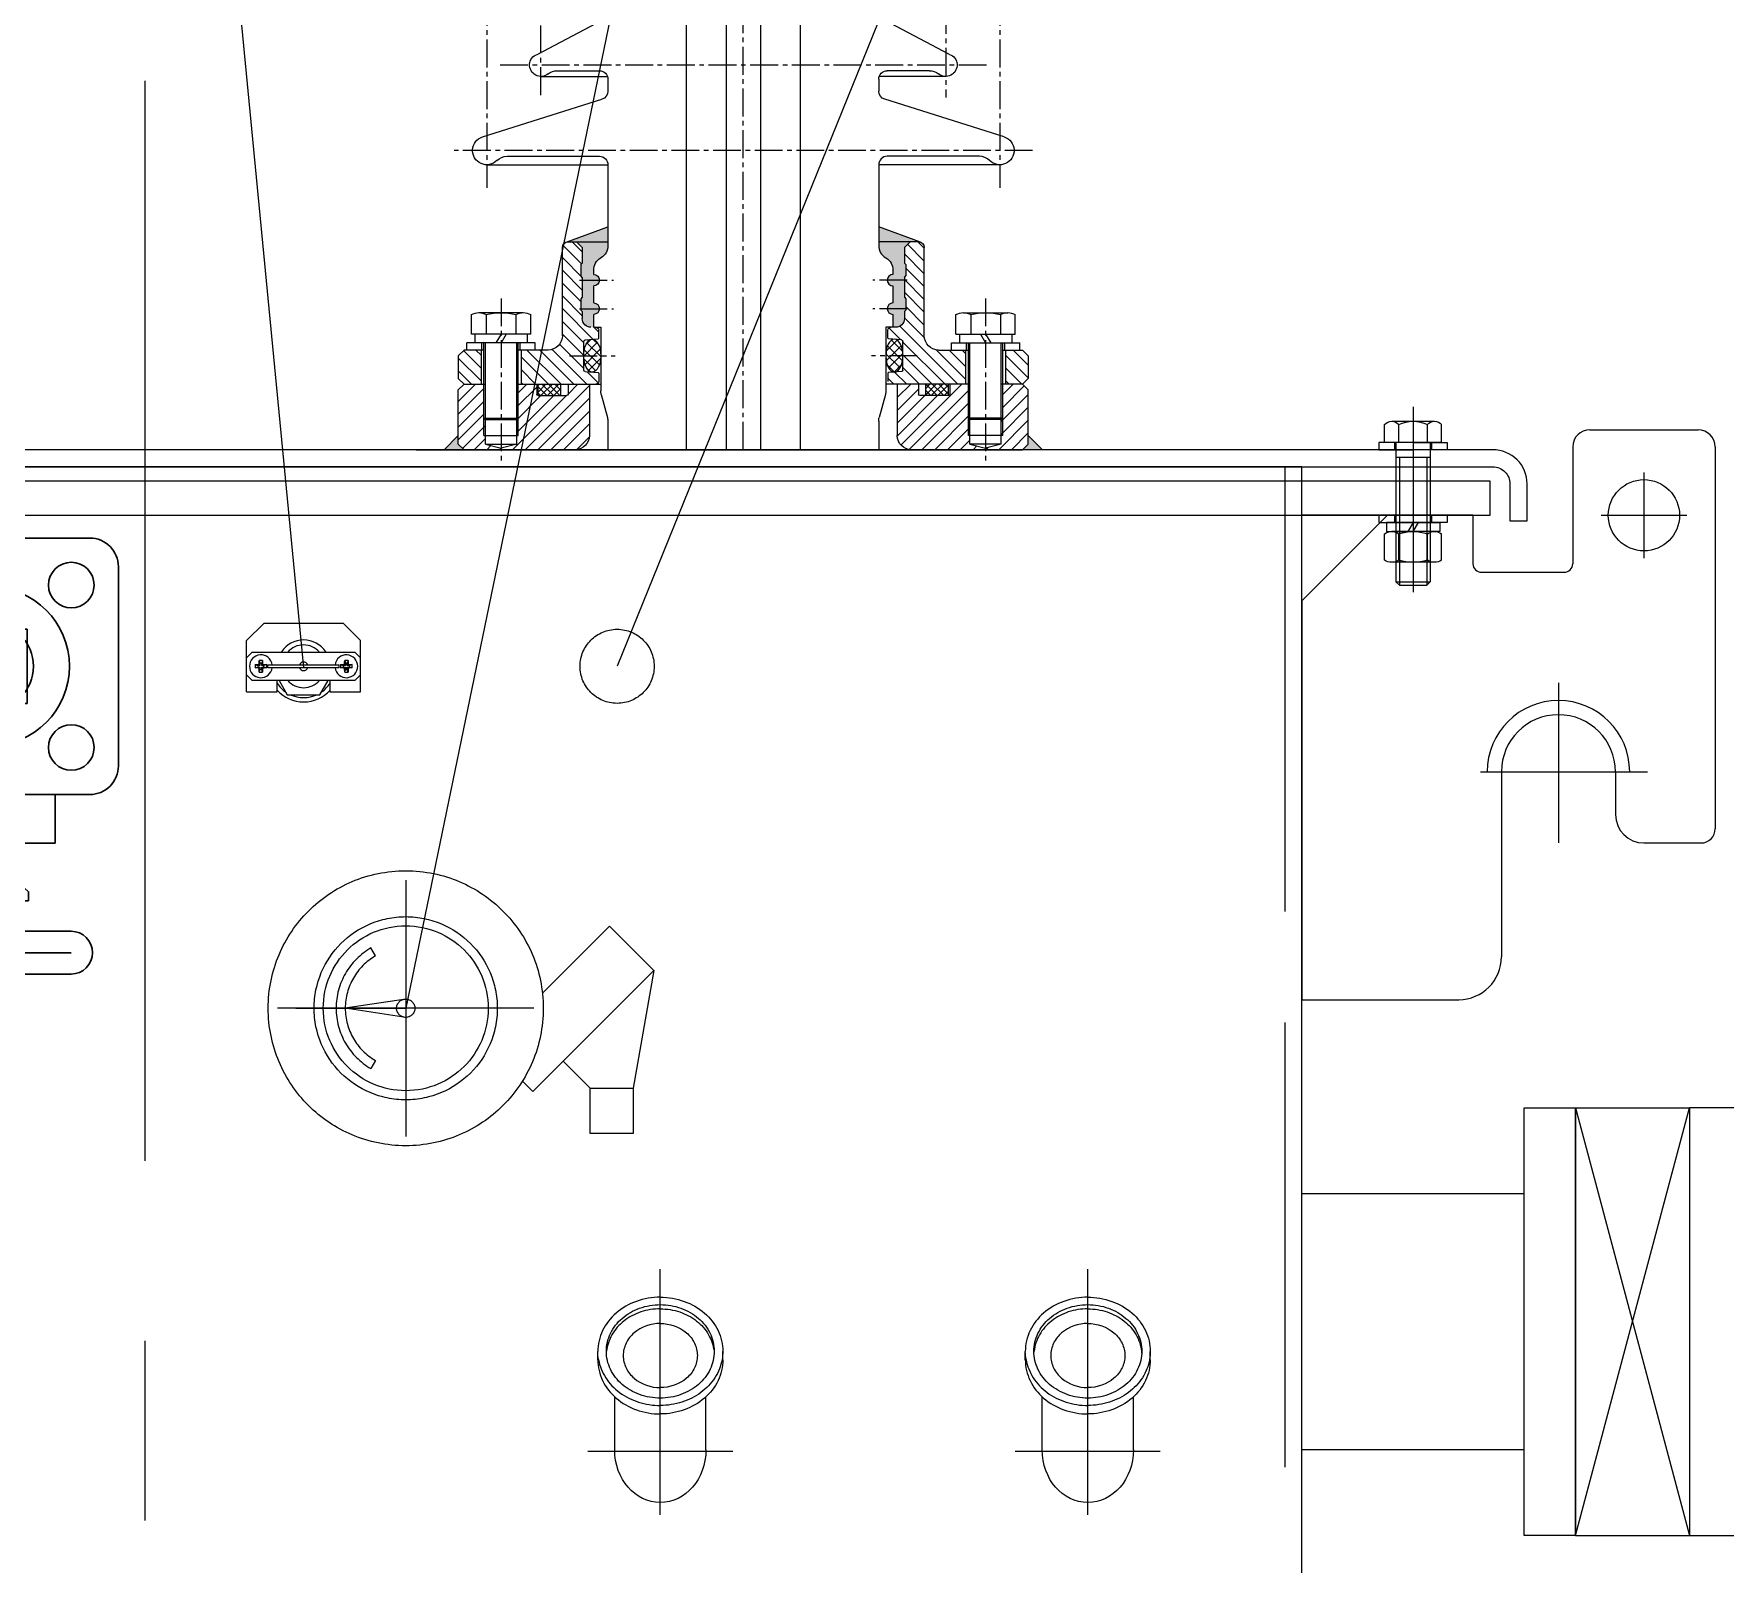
# Model space of a CAD drawing. Header units: millimetres. Extents: x 35720 to 50764, y -47170 to -36532.
# Drawn here: x 41256 to 41850, y -38597 to -38060 of the extents above; entities that cross this region are included whole.
import ezdxf

# ---------------------------------------------------------------- set-up
doc = ezdxf.new("R2010")
doc.units = ezdxf.units.MM
doc.header["$LTSCALE"] = 13
for name, pattern in [('ACAD_ISO02W100', [15, 12, -3]), ('CENTER', [50.8, 31.75, -6.35, 6.35, -6.35]), ('CENTER2', [1.125, 0.75, -0.125, 0.125, -0.125]), ('DASHED', [0.75, 0.5, -0.25])]:
    doc.linetypes.add(name, pattern=pattern)
doc.layers.get('0').update_dxf_attribs({"color": 1, "linetype": 'CENTER'})
for name, color, linetype in [('01', 7, 'Continuous'), ('02___PRT_ALL_AXES', 7, 'Continuous'), ('08', 1, 'Continuous'), ('1', 4, 'Continuous'), ('3中心线层', 1, 'CENTER'), ('4虚线层', 6, 'DASHED'), ('cen', 1, 'CENTER'), ('DIM', 4, 'Continuous'), ('INTE_CENTER', 1, 'CENTER'), ('INTE_DASHED', 5, 'DASHED'), ('INTE_THICK', 7, 'Continuous'), ('中心线', 1, 'CENTER2'), ('粗实线', 4, 'Continuous'), ('细实线', 2, 'Continuous')]:
    doc.layers.add(name, color=color, linetype=linetype)
for name, color, linetype, lineweight in [('DAS', 3, 'ACAD_ISO02W100', 18), ('INTE_THIN', 2, 'Continuous', 18), ('标注、文本', 3, 'Continuous', 25), ('点划线', 1, 'CENTER2', 15)]:
    doc.layers.add(name, color=color, linetype=linetype, lineweight=lineweight)

# ---------------------------------------------------------------- blocks, each defined once
blk = doc.blocks.new('YZF-90_1')
for p, q in [((-10.61, 18.37), (-12.21, 21.16)), ((87, 13.22), (79.75, -28.01)), ((-38.57, 0), (0, 0)), ((0, 3.21), (-21.21, 0)), ((0, -3.21), (-21.21, 0)), ((-10.61, -18.37), (-12.21, -21.16)), ((64.75, -28.01), (55.26, -18.52))]:
    blk.add_line(p, q)
for points in [[(47.96, 5.29), (71.44, 28.77), (87, 13.22), (44.57, -29.21), (40.92, -25.56)], [(29.07, -13.71), (29.02, -13.65), (29.17, -13.5)]]:
    blk.add_lwpolyline(points)
blk.add_lwpolyline([(79.75, -44.01), (64.75, -44.01), (64.75, -28.01), (79.75, -28.01)], close=True)
for radius in [48.25, 32.14, 28.93, 3.21]:
    blk.add_circle((0, 0), radius)
for radius in [24.43, 21.21]:
    blk.add_arc((0, 0), radius, 120, 240)
at = {"layer": 'cen'}
for p, q in [((0, 45), (0, -45)), ((45, 0), (-45, 0))]:
    blk.add_line(p, q, dxfattribs=at)
blk = doc.blocks.new('A$C671A7B78_1')
blk.add_blockref('YZF-90_1', (115.9, 144.23))
blk = doc.blocks.new('A$C2FE61F56')
for p, q in [((0, 0), (0, 9.35)), ((0, 9.35), (3.2, 9.35)), ((3.2, 9.35), (3.2, 0)), ((0, 0), (3.2, 1.85)), ((0, 0), (0, -9.35)), ((3.2, 0), (0, -1.85)), ((3.2, -9.35), (3.2, 0)), ((0, -9.35), (3.2, -9.35))]:
    blk.add_line(p, q)
at = {"layer": 'cen'}
blk.add_line((-5, 0), (8.2, 0), dxfattribs=at)
blk = doc.blocks.new('A$C177C7799')
for p, q in [((0, -7.51), (0, 7.51)), ((10.04, 10.02), (0.76, 10.02)), ((10.8, -7.51), (10.8, 7.51)), ((10.04, 5.01), (0.76, 5.01)), ((10.04, -5.01), (0.76, -5.01)), ((10.04, -10.02), (0.76, -10.02))]:
    blk.add_line(p, q)
for centre, radius, start, end in [((4.52, 7.51), 4.52, 146.39693, 213.60307), ((6.28, 7.51), 4.52, 326.39693, 33.60307), ((16.96, 0), 16.96, 162.82938, 197.17062), ((-6.16, 0), 16.96, 342.82938, 17.17062), ((4.52, -7.51), 4.52, 146.39693, 213.60307), ((6.28, -7.51), 4.52, 326.39693, 33.60307)]:
    blk.add_arc(centre, radius, start, end)
at = {"layer": 'cen'}
blk.add_line((-5, 0), (15.8, 0), dxfattribs=at)
blk = doc.blocks.new('A$C78412A84')
for p, q in [((0, 12), (2.5, 12)), ((0, 0), (0, 12)), ((2.5, 12), (2.5, 0)), ((0, 0), (0, -12)), ((2.5, -12), (2.5, 0)), ((0, -12), (2.5, -12))]:
    blk.add_line(p, q)
at = {"layer": 'cen'}
blk.add_line((-5, 0), (7.5, 0), dxfattribs=at)
at = {"layer": 'DAS'}
for p, q in [((0, 6.5), (2.5, 6.5)), ((0, -6.5), (2.5, -6.5))]:
    blk.add_line(p, q, dxfattribs=at)
blk = doc.blocks.new('030534651230.')
for p, q in [((62533.93, -30039.68), (62533.93, -30033.3)), ((62543.94, -30032.18), (62536.43, -30032.18)), ((62538.93, -30039.68), (62538.93, -30033.3)), ((62551.45, -30032.18), (62543.94, -30032.18)), ((62548.95, -30039.68), (62548.95, -30033.3)), ((62553.96, -30039.68), (62553.96, -30033.3)), ((62533.93, -30039.68), (62553.96, -30039.68)), ((62537.94, -30039.68), (62537.94, -30088.48)), ((62549.94, -30039.68), (62549.94, -30088.48)), ((62537.94, -30044.93), (62549.94, -30044.93)), ((62549.94, -30088.48), (62537.94, -30088.48)), ((62539.14, -30089.68), (62537.94, -30088.48)), ((62548.74, -30089.68), (62539.14, -30089.68)), ((62548.74, -30089.68), (62549.94, -30088.48))]:
    blk.add_line(p, q)
for centre, radius, start, end in [((62536.43, -30035.53), 3.35, 41.60875, 138.39125), ((62543.94, -30043.88), 11.71, 64.67599, 115.32401), ((62551.45, -30035.53), 3.35, 41.60875, 138.39125)]:
    blk.add_arc(centre, radius, start, end)
at = {"layer": '01', "ltscale": 45.628538}
blk.add_lwpolyline([(62503.94, -30067.18), (62503.94, -30054.18, -0.414214), (62515.94, -30042.18), (63461.94, -30042.18, -0.414214), (63473.94, -30054.18), (63473.94, -30067.18), (63467.94, -30067.18), (63467.94, -30054.18, 0.414214), (63461.94, -30048.18), (62515.94, -30048.18, 0.414214), (62509.94, -30054.18), (62509.94, -30067.18)], format="xyb", close=True, dxfattribs=at)
for points in [[(62582.94, -30048.18), (63394.94, -30048.18), (63394.94, -32198.18), (62582.94, -32198.18)], [(62516.94, -30053.18), (63460.94, -30053.18), (63460.94, -30065.18), (62516.94, -30065.18)]]:
    blk.add_lwpolyline(points, close=True, dxfattribs=at)
at = {"layer": 'cen'}
blk.add_line((62543.94, -30027.18), (62543.94, -30092.18), dxfattribs=at)
at = {"layer": 'DAS', "color": 3}
blk.add_line((62588.94, -30048.18), (62588.94, -32198.18), dxfattribs=at)
at = {"layer": 'DIM'}
for p, q in [((62539.14, -30044.93), (62539.14, -30089.68)), ((62548.74, -30044.93), (62548.74, -30089.68))]:
    blk.add_line(p, q, dxfattribs=at)
at = {"layer": '点划线', "ltscale": 38.869873}
blk.add_line((62988.94, -29912.7), (62988.94, -32430.55), dxfattribs=at)
at = {"rotation": 270}
for name, p in [('A$C78412A84', (62543.94, -30039.68)), ('A$C78412A84', (62543.94, -30065.18)), ('A$C2FE61F56', (62543.94, -30067.68)), ('A$C177C7799', (62543.94, -30070.88))]:
    blk.add_blockref(name, p, dxfattribs=at)
blk = doc.blocks.new('A$C3EF56404')
at = {"layer": '1', "ltscale": 8}
for p, q in [((-134.39, 113.8), (-174.39, 113.8)), ((-134.39, -36.2), (-174.39, 113.8)), ((-134.39, 113.8), (-174.39, -36.2)), ((-174.39, 113.8), (-174.39, -36.2)), ((-134.39, -36.2), (-134.39, 113.8)), ((-134.39, -36.2), (-174.39, -36.2))]:
    blk.add_line(p, q, dxfattribs=at)
blk = doc.blocks.new('023')
at = {"layer": '4虚线层', "color": 3, "linetype": 'ByBlock', "ltscale": 200}
for points in [[(59715.27, -30091.3), (59731.27, -30091.3), (59731.27, -30241.3), (59715.27, -30241.3)], [(59771.27, -30241.3), (59789.27, -30241.3), (59789.27, -30091.3), (59771.27, -30091.3)]]:
    blk.add_lwpolyline(points, close=True, dxfattribs=at)
blk.add_lwpolyline([(59789.27, -30211.3), (59867.27, -30211.3), (59867.27, -30121.3), (59789.27, -30121.3)], dxfattribs=at)
blk.add_blockref('A$C3EF56404', (59905.66, -30205.1), dxfattribs=at)
blk = doc.blocks.new('153045341302.')
at = {"layer": '细实线'}
h = blk.add_hatch(dxfattribs=at)
h.set_pattern_fill('AR-CONC', color=256, scale=0.01)
h.set_pattern_definition([(50, (51837.7599, -34317.4939), (1.8218467, -0.15939086), [0.1905, -2.0955]), (355, (51837.7599, -34317.4939), (-0.3524342, 1.91056845), [0.1524, -1.67640584]), (100.451445, (51837.9117, -34317.5072), (1.46941247, 1.7511775), [0.1619001, -1.78090245]), (46.1842, (51837.7599, -34316.9859), (2.7107904, -0.4204233), [0.28575, -3.14325]), (96.635558, (51837.9858, -34317.021), (2.3740413, 2.47426125), [0.2428502, -2.6713561]), (351.18415, (51837.76, -34316.986), (2.3740413, 2.4742612), [0.2285997, -2.5145973]), (21, (51838.0139, -34317.1129), (1.5161439, -1.02265198), [0.1905, -2.0955]), (326, (51838.0139, -34317.1129), (0.6180203, 1.84187966), [0.1524, -1.6764]), (71.451445, (51838.1402, -34317.1981), (2.1341642, 0.8192277), [0.1619001, -1.78089938]), (37.5, (51837.7599, -34317.4939), (0.03088603, 0.84555039), [0, -1.65608, 0, -1.7018, 0, -1.68275]), (7.5, (51837.7599, -34317.4939), (0.66819663, 1.00180575), [0, -0.97028, 0, -1.61798, 0, -0.64135]), (327.5, (51837.1935, -34317.4939), (1.35590595, -0.05728744), [0, -0.635, 0, -1.9812, 0, -2.6289]), (317.5, (51836.9395, -34317.4939), (1.48129181, 0.25426491), [0, -0.8255, 0, -1.31572, 0, -1.8669])])
h.paths.add_polyline_path([(57876.35, -29813.95), (57861.66, -29819.3, -0.087489), (57862.35, -29819.18), (57876.35, -29819.18)])
h.paths.add_polyline_path([(57873.85, -29824.85, 0.267949), (57876.35, -29820.52), (57876.35, -29819.18), (57865.35, -29819.18), (57867.35, -29821.18), (57867.35, -29826.68), (57866.85, -29827.18), (57866.85, -29831.18), (57867.35, -29831.68), (57867.35, -29838.68), (57866.85, -29839.18), (57866.85, -29843.18), (57867.35, -29843.68), (57867.35, -29846.18, 0.414214), (57870.35, -29849.18), (57871.35, -29849.18), (57871.35, -29844.68, 1), (57871.35, -29840.68), (57871.35, -29834.68, 1), (57871.35, -29830.68), (57871.35, -29829.18, -0.267952)])
h.paths.add_polyline_path([(57971.35, -29813.95), (57971.35, -29819.18), (57985.35, -29819.18, -0.087489), (57986.03, -29819.3)])
h.paths.add_polyline_path([(57980.35, -29821.18), (57982.35, -29819.18), (57971.35, -29819.18), (57971.35, -29820.52, 0.267949), (57973.85, -29824.85, -0.267942), (57976.35, -29829.18), (57976.35, -29830.68, 1), (57976.35, -29834.68), (57976.35, -29840.68, 1), (57976.35, -29844.68), (57976.35, -29849.18), (57977.35, -29849.18, 0.414214), (57980.35, -29846.18), (57980.35, -29843.68), (57980.85, -29843.18), (57980.85, -29839.18), (57980.35, -29838.68), (57980.35, -29831.68), (57980.85, -29831.18), (57980.85, -29827.18), (57980.35, -29826.68)])
h = blk.add_hatch(dxfattribs=at)
h.set_pattern_fill('ANSI31', color=256)
h.set_pattern_definition([(45, (55032.7988, -35422.152), (-2.245064, 2.245064), [])])
h.paths.add_polyline_path([(58023.85, -29859.18), (58021.85, -29857.18), (58015.85, -29857.18), (58015.85, -29869.18), (58021.85, -29869.18), (58023.85, -29867.18)])
h.paths.add_polyline_path([(58001.85, -29857.18), (57992.35, -29857.18, -0.414214), (57987.35, -29852.18), (57987.35, -29821.18, 0.414214), (57985.35, -29819.18), (57982.35, -29819.18), (57980.35, -29821.18), (57980.35, -29826.68), (57980.85, -29827.18), (57980.85, -29831.18), (57980.35, -29831.68), (57980.35, -29838.68), (57980.85, -29839.18), (57980.85, -29843.18), (57980.35, -29843.68), (57980.35, -29846.18, -0.414214), (57977.35, -29849.18), (57975.6, -29849.18, 0.414214), (57974.6, -29850.18), (57974.6, -29853.04, 0.388879), (57974.78, -29853.23), (57979.39, -29853.64, -0.388879), (57979.85, -29854.14), (57979.85, -29864.22, -0.388879), (57979.39, -29864.72), (57974.78, -29865.12, 0.388879), (57974.6, -29865.32), (57974.6, -29868.18, 0.414214), (57975.6, -29869.18), (58001.85, -29869.18)])
h.paths.add_polyline_path([(57867.85, -29854.14, -0.388879), (57868.3, -29853.64), (57872.92, -29853.23, 0.388879), (57873.1, -29853.04), (57873.1, -29850.18, 0.414214), (57872.1, -29849.18), (57870.35, -29849.18, -0.414214), (57867.35, -29846.18), (57867.35, -29843.68), (57866.85, -29843.18), (57866.85, -29839.18), (57867.35, -29838.68), (57867.35, -29831.68), (57866.85, -29831.18), (57866.85, -29827.18), (57867.35, -29826.68), (57867.35, -29821.18), (57865.35, -29819.18), (57862.35, -29819.18, 0.414214), (57860.35, -29821.18), (57860.35, -29852.18, -0.414214), (57855.35, -29857.18), (57845.85, -29857.18), (57845.85, -29869.18), (57872.1, -29869.18, 0.414214), (57873.1, -29868.18), (57873.1, -29865.32, 0.388879), (57872.92, -29865.12), (57868.3, -29864.72, -0.388879), (57867.85, -29864.22)])
h.paths.add_polyline_path([(57831.85, -29857.18), (57825.85, -29857.18), (57823.85, -29859.18), (57823.85, -29867.18), (57825.85, -29869.18), (57831.85, -29869.18)])
h = blk.add_hatch(dxfattribs=at)
h.set_pattern_fill('ANSI37', color=256, scale=0.75)
h.set_pattern_definition([(45, (55032.7988, -35422.152), (-1.683798, 1.683798), []), (135, (55032.7988, -35422.152), (-1.683798, -1.683798), [])])
edge = h.paths.add_edge_path()
edge.add_ellipse((57870.85, -29859.18), major_axis=(0, 5.75), ratio=0.521304, start_angle=270, end_angle=450)
edge.add_ellipse((57870.85, -29859.18), major_axis=(0, 5.75), ratio=0.521304, start_angle=90, end_angle=270)
edge = h.paths.add_edge_path()
edge.add_ellipse((57976.85, -29859.18), major_axis=(0, 5.75), ratio=0.521304, start_angle=-90, end_angle=90)
edge.add_ellipse((57976.85, -29859.18), major_axis=(0, 5.75), ratio=0.521304, start_angle=90, end_angle=270)
h = blk.add_hatch(dxfattribs=at)
h.set_pattern_fill('ANSI31', color=256, angle=90)
h.set_pattern_definition([(135, (55032.7988, -35422.152), (-2.245064, -2.245064), [])])
h.paths.add_polyline_path([(58002.85, -29881.08), (58002.85, -29869.18), (57996.55, -29869.18, 0.414214), (57996.35, -29869.38), (57996.35, -29872.68, -0.414214), (57995.85, -29873.18), (57985.85, -29873.18, -0.414214), (57985.35, -29872.68), (57985.35, -29869.38, 0.414214), (57985.15, -29869.18), (57977.85, -29869.18), (57977.85, -29887.18, 0.414214), (57982.85, -29892.18), (58021.85, -29892.18), (58023.85, -29890.18), (58023.85, -29871.18), (58021.85, -29869.18), (58014.85, -29869.18), (58014.85, -29881.08), (58014.85, -29887.18), (58014.35, -29887.18), (58014.35, -29890.18), (58008.85, -29891.65), (58003.35, -29890.18), (58003.35, -29887.18), (58002.85, -29887.18)])
h.paths.add_polyline_path([(57869.85, -29869.18), (57862.55, -29869.18, 0.414214), (57862.35, -29869.38), (57862.35, -29872.68, -0.414214), (57861.85, -29873.18), (57851.85, -29873.18, -0.414214), (57851.35, -29872.68), (57851.35, -29869.38, 0.414214), (57851.15, -29869.18), (57844.85, -29869.18), (57844.85, -29881.08), (57844.85, -29887.18), (57844.35, -29887.18), (57844.35, -29890.18), (57838.85, -29891.65), (57833.35, -29890.18), (57833.35, -29887.18), (57832.85, -29887.18), (57832.85, -29881.08), (57832.85, -29869.18), (57825.85, -29869.18), (57823.85, -29871.18), (57823.85, -29890.18), (57825.85, -29892.18), (57864.85, -29892.18, 0.414214), (57869.85, -29887.18)])
h.paths.add_polyline_path([(57833.35, -29881.58), (57832.85, -29881.08), (57832.85, -29887.18), (57833.35, -29887.18)], flags=17)
h.paths.add_polyline_path([(57844.85, -29881.08), (57844.35, -29881.58), (57844.35, -29887.18), (57844.85, -29887.18)], flags=17)
h.paths.add_polyline_path([(58003.35, -29881.58), (58002.85, -29881.08), (58002.85, -29887.18), (58003.35, -29887.18)], flags=17)
h.paths.add_polyline_path([(58014.85, -29881.08), (58014.35, -29881.58), (58014.35, -29887.18), (58014.85, -29887.18)], flags=17)
h = blk.add_hatch(dxfattribs=at)
h.set_pattern_fill('ANSI37', color=256, scale=0.5)
h.set_pattern_definition([(45, (55032.7988, -35422.1519), (-1.122532, 1.122532), []), (135, (55032.7988, -35422.1519), (-1.122532, -1.122532), [])])
h.paths.add_polyline_path([(57859.85, -29869.18), (57851.85, -29869.18), (57851.85, -29873.18), (57859.85, -29873.18)])
h.paths.add_polyline_path([(57995.85, -29869.18), (57987.85, -29869.18), (57987.85, -29873.18), (57995.85, -29873.18)])
h = blk.add_hatch(color=256, dxfattribs=at)
h.dxf.hatch_style = 1
h.paths.add_polyline_path([(58023.85, -29887.18), (58023.85, -29890.18), (58021.85, -29892.18), (58028.85, -29892.18)])
h.paths.add_polyline_path([(57823.85, -29890.18), (57823.85, -29887.18), (57818.85, -29892.18), (57825.85, -29892.18)])
at = {"layer": 'DIM', "color": 2, "ltscale": 38.869873}
blk.add_line((58021.85, -29892.18), (57825.85, -29892.18), dxfattribs=at)
at = {"layer": '中心线'}
for p, q in [((57833.85, -29294.86), (57833.85, -29800.22)), ((58013.85, -29294.86), (58013.85, -29800.22)), ((57852.85, -29326.99), (57852.85, -29768.59)), ((57994.85, -29767.69), (57994.85, -29327.99)), ((57838.53, -29757.18), (58009.16, -29757.18)), ((57822.34, -29787.18), (58025.36, -29787.18)), ((57866.35, -29832.68), (57878.35, -29832.68)), ((57866.35, -29832.68), (57878.35, -29832.68)), ((57866.35, -29832.68), (57878.35, -29832.68)), ((57981.35, -29832.68), (57969.35, -29832.68)), ((57981.35, -29832.68), (57969.35, -29832.68)), ((57981.35, -29832.68), (57969.35, -29832.68)), ((57838.85, -29839.08), (57838.85, -29896.65)), ((57866.35, -29842.68), (57878.35, -29842.68)), ((57866.35, -29842.68), (57878.35, -29842.68)), ((57866.35, -29842.68), (57878.35, -29842.68)), ((57981.35, -29842.68), (57969.35, -29842.68)), ((57981.35, -29842.68), (57969.35, -29842.68)), ((57981.35, -29842.68), (57969.35, -29842.68)), ((58008.85, -29839.08), (58008.85, -29896.65)), ((57862.85, -29859.18), (57878.85, -29859.18)), ((57984.85, -29859.18), (57968.85, -29859.18))]:
    blk.add_line(p, q, dxfattribs=at)
blk.add_lwpolyline([(57923.85, -29892.18), (57923.85, -29274.18)], dxfattribs=at)
blk.add_lwpolyline([(57923.85, -29892.18), (57923.85, -29274.18)], dxfattribs=at)
at = {"layer": '粗实线'}
for p, q in [((57917.85, -29267.79), (57917.85, -29892.18)), ((57929.85, -29267.79), (57929.85, -29892.18)), ((57851.48, -29753.42), (57874.37, -29741.45)), ((57996.22, -29753.42), (57973.32, -29741.45)), ((57858.5, -29759.18), (57873.35, -29759.18)), ((57989.19, -29759.18), (57974.35, -29759.18)), ((57852.85, -29761.18), (57876.18, -29761.18)), ((57876.35, -29762.18), (57876.35, -29766.34)), ((57971.35, -29762.18), (57971.35, -29766.34)), ((57971.35, -29762.18), (57971.35, -29766.34)), ((57994.85, -29761.18), (57971.52, -29761.18)), ((57832.34, -29782.41), (57874.25, -29769.2)), ((58015.35, -29782.41), (57973.45, -29769.2)), ((58006.71, -29789.18), (57974.35, -29789.18)), ((57833.85, -29792.18), (57876.35, -29792.18)), ((57971.35, -29792.18), (57971.35, -29820.52)), ((58013.85, -29792.18), (57971.35, -29792.18)), ((57861.66, -29819.3), (57876.35, -29813.95)), ((57986.03, -29819.3), (57971.35, -29813.95)), ((57862.35, -29819.18), (57876.35, -29819.18)), ((57867.35, -29821.18), (57865.35, -29819.18)), ((57985.35, -29819.18), (57971.35, -29819.18)), ((57980.35, -29821.18), (57982.35, -29819.18)), ((57860.35, -29852.18), (57860.35, -29821.18)), ((57867.35, -29821.18), (57867.35, -29826.68)), ((57980.35, -29821.18), (57980.35, -29826.68)), ((57987.35, -29852.18), (57987.35, -29821.18)), ((57867.35, -29826.68), (57866.85, -29827.18)), ((57866.85, -29827.18), (57866.85, -29831.18)), ((57867.35, -29831.68), (57866.85, -29831.18)), ((57867.35, -29831.68), (57867.35, -29838.68)), ((57976.35, -29830.68), (57976.35, -29829.18)), ((57980.35, -29826.68), (57980.85, -29827.18)), ((57980.35, -29831.68), (57980.85, -29831.18)), ((57980.35, -29831.68), (57980.35, -29838.68)), ((57980.85, -29827.18), (57980.85, -29831.18)), ((57976.35, -29840.68), (57976.35, -29834.68)), ((57867.35, -29838.68), (57866.85, -29839.18)), ((57866.85, -29839.18), (57866.85, -29843.18)), ((57867.35, -29843.68), (57866.85, -29843.18)), ((57867.35, -29843.68), (57867.35, -29846.18)), ((57980.35, -29838.68), (57980.85, -29839.18)), ((57980.35, -29843.68), (57980.85, -29843.18)), ((57980.35, -29843.68), (57980.35, -29846.18)), ((57980.85, -29839.18), (57980.85, -29843.18)), ((57828.46, -29851.58), (57828.46, -29844.77)), ((57846.64, -29844.08), (57831.05, -29844.08)), ((57833.65, -29844.77), (57833.65, -29851.58)), ((57844.04, -29844.77), (57844.04, -29851.58)), ((57849.24, -29851.58), (57849.24, -29844.77)), ((57870.35, -29849.18), (57873.85, -29849.18)), ((57973.85, -29849.18), (57973.85, -29871.52)), ((57976.35, -29849.18), (57973.85, -29849.18)), ((57976.35, -29849.18), (57976.35, -29844.68)), ((57998.46, -29851.58), (57998.46, -29844.77)), ((58001.05, -29844.08), (58016.64, -29844.08)), ((58003.65, -29844.77), (58003.65, -29851.58)), ((58014.04, -29844.77), (58014.04, -29851.58)), ((58019.24, -29851.58), (58019.24, -29844.77)), ((57850.85, -29854.68), (57826.85, -29854.68)), ((57826.85, -29857.18), (57826.85, -29854.68)), ((57849.24, -29851.58), (57828.46, -29851.58)), ((57829.65, -29851.58), (57829.65, -29854.68)), ((57832.1, -29857.18), (57832.1, -29854.68)), ((57832.85, -29881.08), (57832.85, -29854.68)), ((57838.85, -29851.58), (57837.06, -29854.68)), ((57840.64, -29851.58), (57838.85, -29854.68)), ((57844.85, -29881.08), (57844.85, -29854.68)), ((57845.6, -29857.18), (57845.6, -29854.68)), ((57848.05, -29851.58), (57848.05, -29854.68)), ((57850.85, -29857.18), (57850.85, -29854.68)), ((57867.85, -29864.22), (57867.85, -29854.14)), ((57868.3, -29853.64), (57872.92, -29853.23)), ((57873.1, -29853.02), (57873.1, -29850.18)), ((57974.6, -29853.02), (57974.6, -29850.18)), ((57979.39, -29853.64), (57974.78, -29853.23)), ((57979.85, -29864.22), (57979.85, -29854.14)), ((57996.85, -29854.68), (58020.85, -29854.68)), ((57996.85, -29857.18), (57996.85, -29854.68)), ((57998.46, -29851.58), (58019.24, -29851.58)), ((57999.65, -29851.58), (57999.65, -29854.68)), ((58002.1, -29857.18), (58002.1, -29854.68)), ((58002.85, -29881.08), (58002.85, -29854.68)), ((58007.06, -29851.58), (58008.85, -29854.68)), ((58008.85, -29851.58), (58010.64, -29854.68)), ((58014.85, -29881.08), (58014.85, -29854.68)), ((58015.6, -29857.18), (58015.6, -29854.68)), ((58018.05, -29851.58), (58018.05, -29854.68)), ((58020.85, -29857.18), (58020.85, -29854.68)), ((57823.85, -29859.18), (57825.85, -29857.18)), ((57823.85, -29859.18), (57823.85, -29867.18)), ((57832.85, -29857.18), (57825.85, -29857.18)), ((57831.85, -29857.18), (57831.85, -29869.18)), ((57855.35, -29857.18), (57844.85, -29857.18)), ((57845.85, -29857.18), (57845.85, -29869.18)), ((57992.35, -29857.18), (58002.85, -29857.18)), ((58001.85, -29857.18), (58001.85, -29869.18)), ((58014.85, -29857.18), (58021.85, -29857.18)), ((58015.85, -29857.18), (58015.85, -29869.18)), ((58023.85, -29859.18), (58021.85, -29857.18)), ((58023.85, -29859.18), (58023.85, -29867.18)), ((57823.85, -29867.18), (57825.85, -29869.18)), ((57868.3, -29864.72), (57872.92, -29865.12)), ((57873.1, -29865.32), (57873.1, -29868.18)), ((57974.6, -29865.32), (57974.6, -29868.18)), ((57979.39, -29864.72), (57974.78, -29865.12)), ((58023.85, -29867.18), (58021.85, -29869.18)), ((57823.85, -29871.18), (57825.85, -29869.18)), ((57823.85, -29890.18), (57823.85, -29871.18)), ((57825.85, -29869.18), (57833.35, -29869.18)), ((57844.35, -29869.18), (57873.89, -29869.18)), ((57851.35, -29869.38), (57851.35, -29872.68)), ((57851.85, -29873.18), (57851.85, -29869.18)), ((57851.85, -29873.18), (57861.85, -29873.18)), ((57859.85, -29873.18), (57859.85, -29869.18)), ((57862.35, -29869.38), (57862.35, -29872.68)), ((57869.85, -29869.18), (57869.85, -29887.18)), ((57874.02, -29872.81), (57876.18, -29880.87)), ((57973.68, -29872.81), (57971.52, -29880.87)), ((58003.35, -29869.18), (57973.8, -29869.18)), ((57977.85, -29869.18), (57977.85, -29887.18)), ((57985.35, -29869.38), (57985.35, -29872.68)), ((57995.85, -29873.18), (57985.85, -29873.18)), ((57987.85, -29873.18), (57987.85, -29869.18)), ((57995.85, -29873.18), (57995.85, -29869.18)), ((57996.35, -29869.38), (57996.35, -29872.68)), ((58021.85, -29869.18), (58014.35, -29869.18)), ((58023.85, -29871.18), (58021.85, -29869.18)), ((58023.85, -29890.18), (58023.85, -29871.18)), ((57832.85, -29881.08), (57833.35, -29881.58)), ((57832.85, -29881.08), (57844.85, -29881.08)), ((57833.35, -29890.18), (57833.35, -29881.58)), ((57833.35, -29881.58), (57844.35, -29881.58)), ((57844.85, -29881.08), (57844.35, -29881.58)), ((57844.35, -29890.18), (57844.35, -29881.58)), ((58002.85, -29881.08), (58003.35, -29881.58)), ((58014.85, -29881.08), (58002.85, -29881.08)), ((58003.35, -29890.18), (58003.35, -29881.58)), ((58014.35, -29881.58), (58003.35, -29881.58)), ((58014.85, -29881.08), (58014.35, -29881.58)), ((58014.35, -29890.18), (58014.35, -29881.58)), ((57823.85, -29887.18), (57818.85, -29892.18)), ((57823.85, -29890.18), (57825.85, -29892.18)), ((57832.85, -29887.18), (57844.85, -29887.18)), ((57833.35, -29890.18), (57844.35, -29890.18)), ((57833.35, -29890.18), (57838.85, -29891.65)), ((57844.35, -29890.18), (57838.85, -29891.65)), ((58014.85, -29887.18), (58002.85, -29887.18)), ((58014.35, -29890.18), (58003.35, -29890.18)), ((58003.35, -29890.18), (58008.85, -29891.65)), ((58014.35, -29890.18), (58008.85, -29891.65)), ((58023.85, -29890.18), (58021.85, -29892.18)), ((58023.85, -29887.18), (58028.85, -29892.18)), ((57809.02, -29892.18), (57876.35, -29892.18)), ((58038.67, -29892.18), (57971.35, -29892.18))]:
    blk.add_line(p, q, dxfattribs=at)
for points in [[(57903.85, -29299.18), (57903.85, -29892.18)], [(57943.85, -29299.18), (57943.85, -29892.18)], [(57876.35, -29882.17), (57876.35, -29892.18)], [(57971.35, -29882.17), (57971.35, -29892.18)]]:
    blk.add_lwpolyline(points, dxfattribs=at)
for points in [[(57832.34, -29782.41, 1.280782), (57837.42, -29790.68, -0.201513), (57840.99, -29789.18), (57873.35, -29789.18, -0.414214), (57876.35, -29792.18), (57876.35, -29820.52)], [(57876.35, -29820.52, -0.267949), (57873.85, -29824.85, 0.267949), (57871.35, -29829.18)], [(57871.35, -29829.18), (57871.35, -29830.68, -1), (57871.35, -29834.68), (57871.35, -29840.68, -1), (57871.35, -29844.68), (57871.35, -29849.18), (57873.85, -29849.18), (57873.85, -29871.52)]]:
    blk.add_lwpolyline(points, format="xyb", dxfattribs=at)
for centre, radius, start, end in [((57852.85, -29757.18), 4, 110, 308.94244), ((57994.85, -29757.18), 4, 231.05756, 70), ((57858.5, -29764.18), 5, 90, 128.94244), ((57873.35, -29762.18), 3, 0, 90), ((57974.35, -29762.18), 3, 90, 180), ((57989.19, -29764.18), 5, 51.05756, 90), ((57873.35, -29766.34), 3, 287.5, 0), ((57974.35, -29766.34), 3, 180, 252.5), ((58013.85, -29787.18), 5, 224.427, 72.5), ((57974.35, -29792.18), 3, 90, 180), ((58006.71, -29794.18), 5, 44.427, 90), ((57862.35, -29821.18), 2, 90, 180), ((57985.35, -29821.18), 2, 360, 90), ((57976.35, -29820.52), 5, 180, 240), ((57971.35, -29829.18), 5, 0, 60), ((57976.35, -29832.68), 2, 90, 270), ((57976.35, -29842.68), 2, 90, 270), ((57831.05, -29849.27), 5.2, 60, 120), ((57838.85, -29863.82), 19.74, 74.73852, 105.26148), ((57846.64, -29849.27), 5.2, 60, 120), ((57870.35, -29846.18), 3, 180, 270), ((57872.1, -29850.18), 1, 0, 90), ((57975.6, -29850.18), 1, 90, 180), ((57977.35, -29846.18), 3, 270, 0), ((58001.05, -29849.27), 5.2, 60, 120), ((58008.85, -29863.82), 19.74, 74.73852, 105.26148), ((58016.64, -29849.27), 5.2, 60, 120), ((57855.35, -29852.18), 5, 270, 0), ((57868.35, -29854.14), 0.5, 95, 180), ((57872.9, -29853.04), 0.2, 275, 0), ((57974.8, -29853.04), 0.2, 180, 265), ((57979.35, -29854.14), 0.5, 360, 85), ((57992.35, -29852.18), 5, 180, 270), ((57868.35, -29864.22), 0.5, 180, 265), ((57872.9, -29865.32), 0.2, 0, 85), ((57974.8, -29865.32), 0.2, 95, 180), ((57979.35, -29864.22), 0.5, 275, 0), ((57851.15, -29869.38), 0.2, 0, 90), ((57851.85, -29872.68), 0.5, 180, 270), ((57861.85, -29872.68), 0.5, 270, 0), ((57862.55, -29869.38), 0.2, 90, 180), ((57878.85, -29871.52), 5, 180, 195), ((57968.85, -29871.52), 5, 345, 360), ((57975.6, -29868.18), 1, 180, 270), ((57985.15, -29869.38), 0.2, 0, 90), ((57985.85, -29872.68), 0.5, 180, 270), ((57995.85, -29872.68), 0.5, 270, 360), ((57996.55, -29869.38), 0.2, 90, 180), ((57871.35, -29882.17), 5, 0, 15), ((57976.35, -29882.17), 5, 165, 180), ((57864.85, -29887.18), 5, 270, 0), ((57982.85, -29887.18), 5, 180, 270)]:
    blk.add_arc(centre, radius, start, end, dxfattribs=at)
blk.add_ellipse((57870.85, -29859.18), major_axis=(0, 5.75), ratio=0.521304, dxfattribs=at)
at = {"layer": '粗实线', "extrusion": (0, 0, -1)}
blk.add_ellipse((57976.85, -29859.18), major_axis=(0, 5.75), ratio=0.521304, dxfattribs=at)
at = {"layer": '细实线'}
for p, q in [((57833.35, -29881.58), (57833.35, -29854.68)), ((57844.35, -29881.58), (57844.35, -29854.68)), ((58003.35, -29881.58), (58003.35, -29854.68)), ((58014.35, -29881.58), (58014.35, -29854.68)), ((57832.85, -29887.18), (57832.85, -29881.08)), ((57844.85, -29887.18), (57844.85, -29881.08)), ((58002.85, -29887.18), (58002.85, -29881.08)), ((58014.85, -29887.18), (58014.85, -29881.08))]:
    blk.add_line(p, q, dxfattribs=at)
blk = doc.blocks.new('EB')
at = {"color": 7, "linetype": 'Continuous'}
for p, q in [((-21.93, 32.19), (-21.93, 35.16)), ((21.93, 32.19), (21.93, 35.16)), ((-16, 0.58), (-16, 19.26)), ((16, 0.58), (16, 19.26))]:
    blk.add_line(p, q, dxfattribs=at)
for centre, radius, start, end in [((-5.39, 35.16), 16.54, 180.01008, 190.10782), ((-4.71, 33.69), 14.22, 174.10155, 177.02727), ((-4.71, 33.69), 14.22, 173.90843, 174.10131), ((4.71, 33.69), 14.22, 5.89869, 6.09157), ((4.71, 33.69), 14.22, 2.97273, 5.89845), ((5.39, 35.16), 16.54, 349.89218, 359.98992)]:
    blk.add_arc(centre, radius, start, end, dxfattribs=at)
blk.add_ellipse((0, 0.58), major_axis=(0, 18.48), ratio=0.866025, start_param=7.853982, end_param=10.995574, dxfattribs=at)
for points, knots in [([(0, 54.15), (-2.84, 54.15), (-8.47, 53.2), (-15.73, 49.08), (-20.72, 42.79), (-21.93, 37.64), (-21.93, 35.16)], [0, 0, 0, 0, 0.266356, 0.5234, 0.766783, 1, 1, 1, 1]), ([(0, 54.15), (2.84, 54.15), (8.47, 53.2), (15.73, 49.08), (20.72, 42.79), (21.93, 37.64), (21.93, 35.16)], [0, 0, 0, 0, 0.266356, 0.5234, 0.766783, 1, 1, 1, 1]), ([(0, 51.55), (-2.45, 51.55), (-7.31, 50.73), (-13.58, 47.18), (-17.89, 41.74), (-18.93, 37.3), (-18.93, 35.16)], [0, 0, 0, 0, 0.266327, 0.5234, 0.766783, 1, 1, 1, 1]), ([(0, 50.09), (-2.31, 50.09), (-6.89, 49.36), (-12.91, 46.19), (-17.27, 41.3), (-18.63, 37.22), (-18.85, 35.2)], [0, 0, 0, 0, 0.265243, 0.522217, 0.766459, 1, 1, 1, 1]), ([(18.93, 35.16), (18.93, 37.3), (17.89, 41.74), (13.58, 47.18), (7.31, 50.73), (2.45, 51.55), (0, 51.55)], [0, 0, 0, 0, 0.233217, 0.4766, 0.733673, 1, 1, 1, 1]), ([(0, 50.09), (2.31, 50.09), (6.89, 49.36), (12.91, 46.19), (17.27, 41.3), (18.63, 37.22), (18.85, 35.2)], [0, 0, 0, 0, 0.265243, 0.522217, 0.766459, 1, 1, 1, 1]), ([(0, 44.95), (-3.26, 44.95), (-8.31, 43.26), (-12.28, 38.22), (-13, 35.17), (-13, 33.69)], [0, 0, 0, 0, 0.519474, 0.764861, 1, 1, 1, 1]), ([(0, 44.95), (3.26, 44.95), (8.31, 43.26), (12.28, 38.22), (13, 35.17), (13, 33.69)], [0, 0, 0, 0, 0.519474, 0.764861, 1, 1, 1, 1]), ([(-21.93, 32.19), (-21.93, 29.71), (-20.72, 24.56), (-15.73, 18.27), (-8.47, 14.15), (-2.84, 13.2), (0, 13.2)], [0, 0, 0, 0, 0.233217, 0.4766, 0.733644, 1, 1, 1, 1]), ([(-21.67, 32.26), (-21.27, 30.02), (-19.48, 25.58), (-14.42, 20.33), (-7.66, 16.94), (-2.57, 16.17), (0, 16.17)], [0, 0, 0, 0, 0.233927, 0.478714, 0.735508, 1, 1, 1, 1]), ([(-18.93, 35.16), (-18.93, 33.01), (-17.89, 28.57), (-13.58, 23.14), (-7.31, 19.58), (-2.45, 18.76), (0, 18.76)], [0, 0, 0, 0, 0.233217, 0.4766, 0.733673, 1, 1, 1, 1]), ([(-13, 33.69), (-13, 32.22), (-12.28, 29.17), (-8.31, 24.13), (-3.26, 22.43), (0, 22.43)], [0, 0, 0, 0, 0.235139, 0.480526, 1, 1, 1, 1]), ([(0, 18.76), (2.45, 18.76), (7.31, 19.58), (13.58, 23.14), (17.89, 28.57), (18.93, 33.01), (18.93, 35.16)], [0, 0, 0, 0, 0.266327, 0.5234, 0.766783, 1, 1, 1, 1]), ([(13, 33.69), (13, 32.22), (12.28, 29.17), (8.31, 24.13), (3.26, 22.43), (0, 22.43)], [0, 0, 0, 0, 0.235139, 0.480526, 1, 1, 1, 1]), ([(21.67, 32.26), (21.27, 30.02), (19.48, 25.58), (14.42, 20.33), (7.66, 16.94), (2.57, 16.17), (0, 16.17)], [0, 0, 0, 0, 0.233927, 0.478714, 0.735508, 1, 1, 1, 1]), ([(21.93, 32.19), (21.93, 29.71), (20.72, 24.56), (15.73, 18.27), (8.47, 14.15), (2.84, 13.2), (0, 13.2)], [0, 0, 0, 0, 0.233217, 0.4766, 0.733644, 1, 1, 1, 1])]:
    blk.add_open_spline(points, degree=3, knots=knots, dxfattribs=at)
at = {"layer": '3中心线层'}
blk.add_line((0, -22.22), (0, 63.98), dxfattribs=at)
at = {"layer": '3中心线层', "ltscale": 38.869873}
blk.add_line((-25.43, 0), (25.43, 0), dxfattribs=at)
blk = doc.blocks.new('10123.0.')
at = {"layer": '标注、文本', "color": 4, "lineweight": 30}
for p, q in [((41573.67, 2646.37), (41545.91, 2646.37)), ((41573.67, 2646.37), (41601.44, 2646.37)), ((41574.32, 2641.37), (41574.32, 2646.37)), ((41573.67, 2638.87), (41545.91, 2638.87)), ((41573.67, 2638.87), (41601.44, 2638.87)), ((41573.67, 2631.37), (41545.91, 2631.37)), ((41573.67, 2631.37), (41601.44, 2631.37)), ((41634.32, 2548.37), (41612.73, 2548.37)), ((41634.32, 2548.37), (41634.32, 2528.37)), ((41634.32, 2541.37), (41644.32, 2541.37)), ((41644.32, 2541.37), (41644.32, 2535.37)), ((41634.32, 2535.37), (41644.32, 2535.37)), ((41634.32, 2528.37), (41612.73, 2528.37))]:
    blk.add_line(p, q, dxfattribs=at)
at = {"layer": '标注、文本', "color": 4, "lineweight": 30, "extrusion": (0.258819, 0, 0.965926)}
for p, q in [((41565.87, 2620.85, 2.27), (41565.87, 2629.17, 2.27)), ((41582.77, 2620.85, -2.27), (41582.77, 2629.17, -2.27)), ((41587.81, 2620.71, -3.62), (41560.89, 2620.71, 3.6)), ((41564.78, 2613.85, 2.56), (41560.89, 2617.51, 3.6)), ((41564.78, 2613.85, 2.56), (41560.89, 2617.51, 3.6)), ((41583.91, 2613.86, -2.57), (41587.81, 2617.4, -3.62)), ((41587.81, 2617.4, -3.62), (41587.81, 2620.71, -3.62)), ((41565.87, 2611.71, 2.27), (41582.77, 2611.71, -2.27)), ((41565.87, 2611.71, 2.27), (41565.87, 2600.44, 2.27)), ((41582.77, 2611.71, -2.27), (41582.77, 2600.44, -2.27))]:
    blk.add_line(p, q, dxfattribs=at)
at = {"layer": '标注、文本', "color": 4, "lineweight": 30, "extrusion": (-0.258819, 0, 0.965926)}
blk.add_line((41560.83, 2617.4, -3.62), (41560.83, 2620.71, -3.62), dxfattribs=at)
at = {"layer": '标注、文本', "color": 4, "lineweight": 30, "elevation": 2.27}
for points in [[(41551.48, 2600.44), (41574.32, 2600.44), (41574.32, 2583.37), (41551.48, 2583.37)], [(41597.17, 2600.44), (41574.32, 2600.44), (41574.32, 2583.37), (41597.17, 2583.37)]]:
    blk.add_lwpolyline(points, close=True, dxfattribs=at)
at = {"layer": '标注、文本', "color": 4, "lineweight": 30}
blk.add_lwpolyline([(41539.32, 2583.37), (41609.32, 2583.37, -0.414214), (41619.32, 2573.37), (41619.32, 2503.37, -0.414214), (41609.32, 2493.37), (41539.32, 2493.37, -0.414214), (41529.32, 2503.37), (41529.32, 2573.37, -0.414214)], format="xyb", close=True, dxfattribs=at)
blk.add_lwpolyline([(41561.32, 2525.37), (41587.32, 2525.37), (41587.32, 2551.37), (41561.32, 2551.37)], close=True, dxfattribs=at)
for centre, radius in [((41545.82, 2566.87), 8), ((41602.82, 2566.87), 8), ((41574.32, 2538.37), 27.86), ((41574.32, 2538.37), 15.23), ((41545.82, 2509.87), 8), ((41602.82, 2509.87), 8)]:
    blk.add_circle(centre, radius, dxfattribs=at)
for centre, start, end in [((41545.91, 2638.87), 90, 270), ((41601.44, 2638.87), 270, 90)]:
    blk.add_arc(centre, 7.5, start, end, dxfattribs=at)
at = {"layer": '标注、文本', "color": 4, "lineweight": 30, "extrusion": (0.258819, 0, 0.965926)}
for centre, radius, start, end in [((2629.17, -40152.84, 10760.23), 3.88, 55.49203, 90), ((2629.17, -40162.58, 10760.23), 3.88, 270, 304.50797), ((2611.3, -40145.51, 10760.23), 3.45, 270, 317.70084), ((2611.26, -40169.91, 10760.23), 3.45, 41.26209, 90)]:
    blk.add_arc(centre, radius, start, end, dxfattribs=at)
blk = doc.blocks.new('.121033201351023.')
at = {"color": 7, "linetype": 'Continuous'}
for p, q in [((90215.14, -25109.22), (90209.14, -25115.22)), ((90243.14, -25109.22), (90215.14, -25109.22)), ((90249.14, -25115.22), (90243.14, -25109.22)), ((90209.14, -25133.22), (90209.14, -25115.22)), ((90211.14, -25119.22), (90209.14, -25121.22)), ((90211.14, -25119.22), (90247.14, -25119.22)), ((90249.14, -25121.22), (90247.14, -25119.22)), ((90249.14, -25133.22), (90249.14, -25115.22)), ((90212.1, -25123.64), (90213.04, -25123.9)), ((90212.1, -25124.8), (90213.04, -25124.54)), ((90213.04, -25123.9), (90213.04, -25124.54)), ((90213.83, -25123.9), (90213.04, -25123.9)), ((90213.04, -25124.54), (90213.83, -25124.54)), ((90213.52, -25123.6), (90213.83, -25123.9)), ((90213.52, -25124.84), (90213.83, -25124.54)), ((90213.56, -25122.18), (90213.83, -25123.12)), ((90213.56, -25126.26), (90213.83, -25125.32)), ((90213.83, -25123.12), (90213.83, -25123.9)), ((90214.45, -25123.12), (90213.83, -25123.12)), ((90213.83, -25124.54), (90213.83, -25125.32)), ((90213.83, -25125.32), (90214.45, -25125.32)), ((90214.72, -25122.18), (90214.45, -25123.12)), ((90214.45, -25123.9), (90214.45, -25123.12)), ((90214.76, -25123.6), (90214.45, -25123.9)), ((90215.24, -25123.9), (90214.45, -25123.9)), ((90214.45, -25125.32), (90214.45, -25124.54)), ((90214.76, -25124.84), (90214.45, -25124.54)), ((90214.45, -25124.54), (90215.24, -25124.54)), ((90214.72, -25126.26), (90214.45, -25125.32)), ((90216.18, -25123.64), (90215.24, -25123.9)), ((90215.24, -25124.54), (90215.24, -25123.9)), ((90216.18, -25124.8), (90215.24, -25124.54)), ((90242.1, -25123.64), (90243.04, -25123.9)), ((90242.1, -25124.8), (90243.04, -25124.54)), ((90243.04, -25123.9), (90243.04, -25124.54)), ((90243.83, -25123.9), (90243.04, -25123.9)), ((90243.04, -25124.54), (90243.83, -25124.54)), ((90243.52, -25123.6), (90243.83, -25123.9)), ((90243.52, -25124.84), (90243.83, -25124.54)), ((90243.56, -25122.18), (90243.83, -25123.12)), ((90243.56, -25126.26), (90243.83, -25125.32)), ((90243.83, -25123.12), (90243.83, -25123.9)), ((90244.45, -25123.12), (90243.83, -25123.12)), ((90243.83, -25124.54), (90243.83, -25125.32)), ((90243.83, -25125.32), (90244.45, -25125.32)), ((90244.72, -25122.18), (90244.45, -25123.12)), ((90244.45, -25123.9), (90244.45, -25123.12)), ((90244.76, -25123.6), (90244.45, -25123.9)), ((90245.24, -25123.9), (90244.45, -25123.9)), ((90244.45, -25125.32), (90244.45, -25124.54)), ((90244.76, -25124.84), (90244.45, -25124.54)), ((90244.45, -25124.54), (90245.24, -25124.54)), ((90244.72, -25126.26), (90244.45, -25125.32)), ((90246.18, -25123.64), (90245.24, -25123.9)), ((90245.24, -25124.54), (90245.24, -25123.9)), ((90246.18, -25124.8), (90245.24, -25124.54)), ((90209.14, -25127.22), (90211.14, -25129.22)), ((90247.14, -25129.22), (90211.14, -25129.22)), ((90220.53, -25129.22), (90223.39, -25134.18)), ((90234.89, -25134.18), (90237.75, -25129.22)), ((90247.14, -25129.22), (90249.14, -25127.22)), ((90223.39, -25134.18), (90234.89, -25134.18))]:
    blk.add_line(p, q, dxfattribs=at)
for centre, radius, start, end in [((90214.14, -25124.22), 4, 7.19846, 352.80154), ((90244.14, -25124.22), 4, 187.19846, 172.80154), ((90227.55, -25124.22), 15.46, 177.85437, 182.14563), ((90214.14, -25137.63), 15.46, 87.85324, 92.14676), ((90200.73, -25124.22), 15.46, 357.85437, 2.14563), ((90257.55, -25124.22), 15.46, 177.85437, 182.14563), ((90244.14, -25137.63), 15.46, 87.85324, 92.14676), ((90230.73, -25124.22), 15.46, 357.85437, 2.14563), ((90214.14, -25110.81), 15.46, 267.85324, 272.14676), ((90229.14, -25124.22), 11, 212.76011, 234.86352), ((90229.14, -25124.22), 11, 305.13648, 327.23989), ((90244.14, -25110.81), 15.46, 267.85324, 272.14676), ((90229.14, -25124.22), 12.5, 222.18634, 317.81366), ((90229.14, -25124.22), 11, 244.9484, 295.0516)]:
    blk.add_arc(centre, radius, start, end, dxfattribs=at)
for points, knots in [([(90212.1, -25123.64), (90212.22, -25123.64), (90212.69, -25123.62), (90213.17, -25123.61), (90213.52, -25123.6)], [0, 0, 0, 0, 0.245288, 1, 1, 1, 1]), ([(90213.52, -25124.84), (90213.4, -25124.84), (90212.93, -25124.83), (90212.46, -25124.81), (90212.1, -25124.8)], [0, 0, 0, 0, 0.253953, 1, 1, 1, 1]), ([(90213.52, -25123.6), (90213.52, -25123.48), (90213.53, -25123.01), (90213.55, -25122.54), (90213.56, -25122.18)], [0, 0, 0, 0, 0.25395, 1, 1, 1, 1]), ([(90213.56, -25126.26), (90213.56, -25126.14), (90213.54, -25125.67), (90213.53, -25125.19), (90213.52, -25124.84)], [0, 0, 0, 0, 0.245287, 1, 1, 1, 1]), ([(90214.72, -25122.18), (90214.72, -25122.3), (90214.74, -25122.77), (90214.75, -25123.25), (90214.76, -25123.6)], [0, 0, 0, 0, 0.245287, 1, 1, 1, 1]), ([(90214.76, -25124.84), (90214.76, -25124.96), (90214.75, -25125.43), (90214.73, -25125.9), (90214.72, -25126.26)], [0, 0, 0, 0, 0.25395, 1, 1, 1, 1]), ([(90214.76, -25123.6), (90214.88, -25123.6), (90215.35, -25123.61), (90215.82, -25123.63), (90216.18, -25123.64)], [0, 0, 0, 0, 0.253953, 1, 1, 1, 1]), ([(90216.18, -25124.8), (90216.06, -25124.8), (90215.59, -25124.82), (90215.11, -25124.83), (90214.76, -25124.84)], [0, 0, 0, 0, 0.245288, 1, 1, 1, 1]), ([(90242.1, -25123.64), (90242.22, -25123.64), (90242.69, -25123.62), (90243.17, -25123.61), (90243.52, -25123.6)], [0, 0, 0, 0, 0.245288, 1, 1, 1, 1]), ([(90243.52, -25124.84), (90243.4, -25124.84), (90242.93, -25124.83), (90242.46, -25124.81), (90242.1, -25124.8)], [0, 0, 0, 0, 0.253953, 1, 1, 1, 1]), ([(90243.52, -25123.6), (90243.52, -25123.48), (90243.53, -25123.01), (90243.55, -25122.54), (90243.56, -25122.18)], [0, 0, 0, 0, 0.25395, 1, 1, 1, 1]), ([(90243.56, -25126.26), (90243.56, -25126.14), (90243.54, -25125.67), (90243.53, -25125.19), (90243.52, -25124.84)], [0, 0, 0, 0, 0.245287, 1, 1, 1, 1]), ([(90244.72, -25122.18), (90244.72, -25122.3), (90244.74, -25122.77), (90244.75, -25123.25), (90244.76, -25123.6)], [0, 0, 0, 0, 0.245287, 1, 1, 1, 1]), ([(90244.76, -25124.84), (90244.76, -25124.96), (90244.75, -25125.43), (90244.73, -25125.9), (90244.72, -25126.26)], [0, 0, 0, 0, 0.25395, 1, 1, 1, 1]), ([(90244.76, -25123.6), (90244.88, -25123.6), (90245.35, -25123.61), (90245.82, -25123.63), (90246.18, -25123.64)], [0, 0, 0, 0, 0.253953, 1, 1, 1, 1]), ([(90246.18, -25124.8), (90246.06, -25124.8), (90245.59, -25124.82), (90245.11, -25124.83), (90244.76, -25124.84)], [0, 0, 0, 0, 0.245288, 1, 1, 1, 1])]:
    blk.add_open_spline(points, degree=3, knots=knots, dxfattribs=at)
at = {"layer": '02___PRT_ALL_AXES', "color": 7, "linetype": 'Continuous'}
for p, q in [((90216.64, -25124.72), (90216.64, -25123.72)), ((90216.64, -25123.72), (90241.64, -25123.72)), ((90241.64, -25124.72), (90216.64, -25124.72)), ((90241.64, -25124.72), (90241.64, -25123.72)), ((90219.89, -25133.22), (90219.89, -25129.22)), ((90238.39, -25129.22), (90238.39, -25133.22)), ((90209.14, -25133.22), (90219.89, -25133.22)), ((90238.39, -25133.22), (90249.14, -25133.22))]:
    blk.add_line(p, q, dxfattribs=at)
for radius, start, end in [(9.25, 32.84615, 147.15385), (7.5, 41.93248, 138.06752), (1.5, 19.62029, 160.55061), (1.5, 199.62029, 340.55061), (7.5, 221.93248, 318.06752)]:
    blk.add_arc((90229.14, -25124.22), radius, start, end, dxfattribs=at)
blk = doc.blocks.new('9050-mm2')
for p, q in [((101, 30), (139, 30)), ((95, 24), (95, -17)), ((145, 24), (145, -110)), ((60, 0), (60, -17)), ((63, -20), (92, -20)), ((70, -90), (70, -155)), ((110, -90), (110, -105)), ((120, -115), (140, -115)), ((0, -170), (55, -170)), ((0, -170), (38.73, -170))]:
    blk.add_line(p, q)
at = {"color": 7, "lineweight": 15}
blk.add_lwpolyline([(60, 0), (30, 0), (0, -30), (0, -170)], dxfattribs=at)
blk.add_circle((120, 0), 12.5)
for centre, radius, start, end in [((101, 24), 6, 90, 180), ((139, 24), 6, 0, 90), ((63, -17), 3, 180, 270), ((92, -17), 3, 270, 0), ((90, -90), 20, 0, 180), ((120, -105), 10, 180, 270), ((140, -110), 5, 270, 0), ((55, -155), 15, 270, 0)]:
    blk.add_arc(centre, radius, start, end)
at = {"layer": 'INTE_CENTER'}
for p, q in [((120, 15), (120, -15)), ((105, 0), (135, 0)), ((90, -58.75), (90, -115)), ((62.61, -90), (121.3, -90))]:
    blk.add_line(p, q, dxfattribs=at)
at = {"layer": 'INTE_DASHED', "ltscale": 20}
for p in [(0, -30), (30, 0)]:
    blk.add_line(p, (0, 0), dxfattribs=at)
at = {"layer": 'INTE_THIN'}
blk.add_arc((90, -90), 25, 0, 180, dxfattribs=at)
blk = doc.blocks.new('吊耳-m1')
at = {"layer": 'INTE_THICK'}
blk.add_blockref('9050-mm2', (-65, 0), dxfattribs=at)

msp = doc.modelspace()

# ---------------------------------------------------------------- linework, layer by layer
msp.add_circle((41461.019, -38281.88), 13)
at = {"layer": '08', "color": 3}
for p, q in [((41260.719, -37348.367), (41351.019, -38282.38)), ((41604.464, -37348.367), (41386.847, -38401.88)), ((41839.355, -37348.367), (41461.019, -38281.88))]:
    msp.add_line(p, q, dxfattribs=at)

# ---------------------------------------------------------------- block references
at = {"color": 3}
msp.add_blockref('.121033201351023.', (-48878.121, -13157.66), dxfattribs=at)
msp.add_blockref('A$C671A7B78_1', (41270.95, -38546.114))
at = {"layer": '01', "color": 0, "rotation": 180}
msp.add_blockref('10123.0.', (82815.339, -35743.513), dxfattribs=at)
at = {"layer": '3中心线层', "xscale": -1, "rotation": 359.9999999999918}
for p in [(41476.169, -38557.457), (41626.169, -38557.457)]:
    msp.add_blockref('EB', p, dxfattribs=at)
at = {"layer": 'DIM', "color": 2, "xscale": -1}
for name, p in [('153045341302.', (99429.149, -8313.702)), ('030534651230.', (104284.241, -8163.702)), ('023', (101568.567, -8345.58))]:
    msp.add_blockref(name, p, dxfattribs=at)
at = {"layer": 'INTE_THICK'}
msp.add_blockref('吊耳-m1', (41766.301, -38228.88), dxfattribs=at)

doc.saveas('drawing.dxf')
